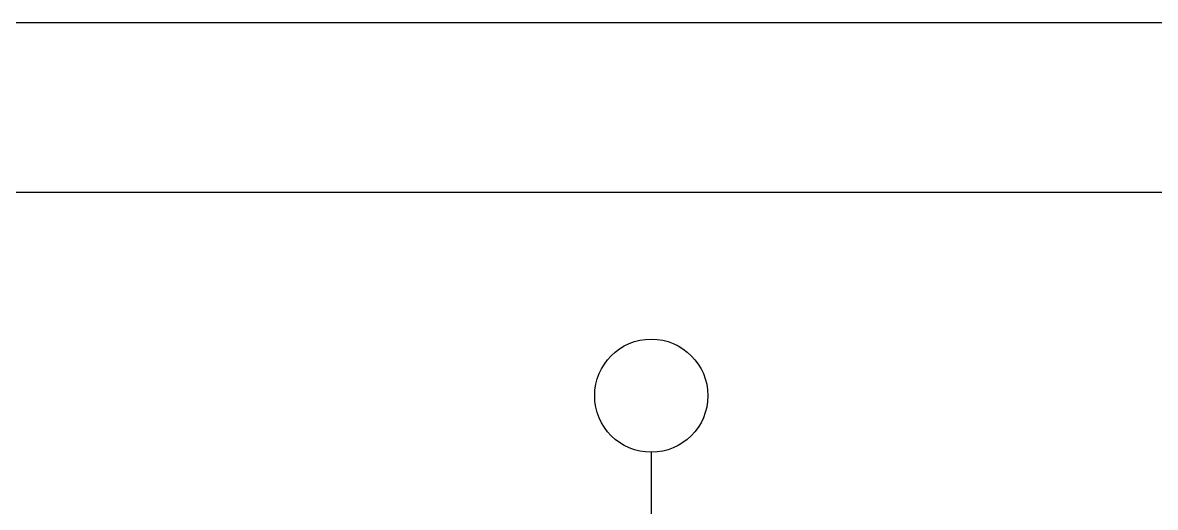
# Model space of a CAD drawing. Header units: metres. Extents: x -855790 to -837970, y 565220 to 577820.
# Drawn here: x -850325 to -848324, y 576963 to 577820 of the extents above; entities that cross this region are included whole.
import ezdxf

# ---------------------------------------------------------------- set-up
doc = ezdxf.new("R2010")
doc.units = ezdxf.units.M
doc.layers.add('AXIS', color=3, linetype='Continuous')
doc.layers.add('PUB_TITLE', color=4, linetype='Continuous')

# ---------------------------------------------------------------- blocks, each defined once
blk = doc.blocks.new('_AXISO')
blk.add_circle((0, 0), 0.5)

msp = doc.modelspace()

# ---------------------------------------------------------------- linework, layer by layer
at = {"layer": 'AXIS'}
msp.add_line((-849214.12, 577060.69), (-849214.12, 576371.34), dxfattribs=at)
msp.add_line((-849214.12, 577060.69), (-849214.12, 576371.34), dxfattribs=at)
at = {"layer": 'PUB_TITLE'}
for points in [[(-855790.23, 565219.83), (-855790.23, 577819.83), (-837970.23, 577819.83), (-837970.23, 565219.83)], [(-855040.23, 565519.83), (-838270.23, 565519.83), (-838270.23, 577519.83), (-855040.23, 577519.83)]]:
    msp.add_lwpolyline(points, close=True, dxfattribs=at)

# ---------------------------------------------------------------- block references
at = {"layer": 'AXIS', "xscale": 200, "yscale": 200, "zscale": 200}
msp.add_blockref('_AXISO', (-849214.12, 577160.69), dxfattribs=at)

doc.saveas('drawing.dxf')
